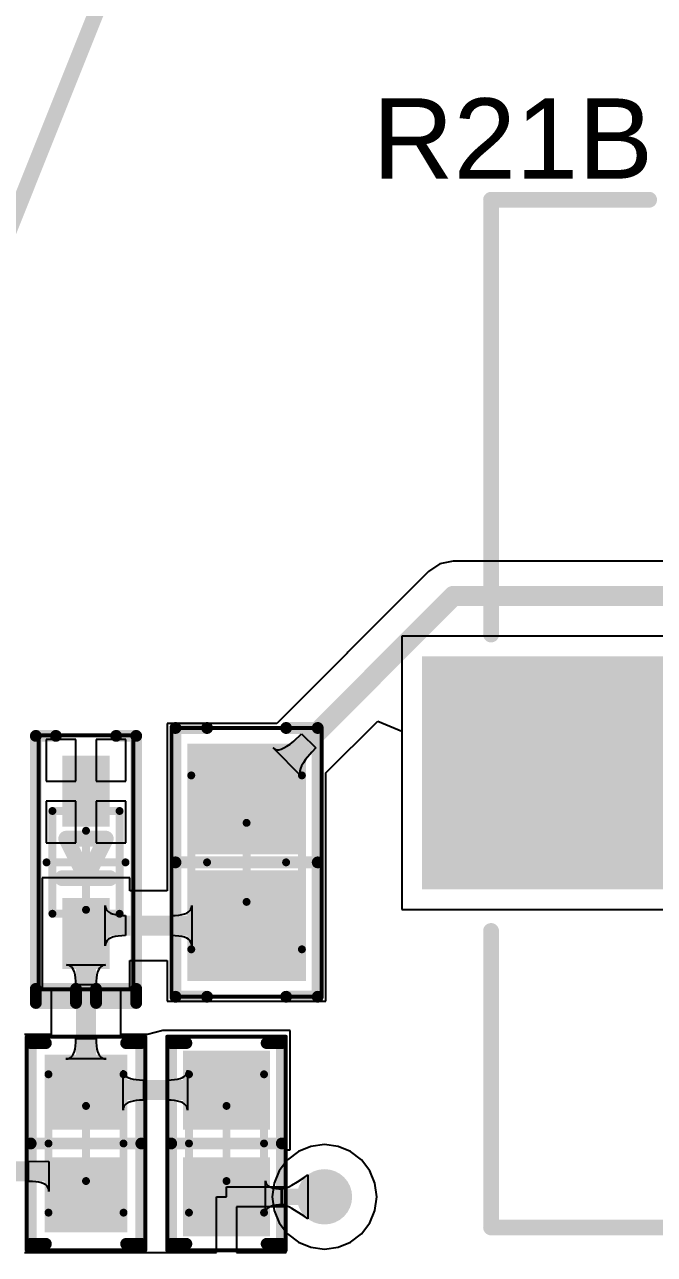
# Model space of a CAD drawing. Header units: inches. Extents: x -0.14 to 3.29, y -0.08 to 7.88.
# Drawn here: x 0.486 to 0.8, y 0.686 to 1.298 of the extents above; entities that cross this region are included whole.
import ezdxf

# ---------------------------------------------------------------- set-up
doc = ezdxf.new("R2010")
doc.units = ezdxf.units.IN
doc.header["$MEASUREMENT"] = 0
for name, color, linetype in [('Bottom Layer', 5, 'Continuous'), ('Bottom Solder', 6, 'Continuous'), ('Multi-Layer', 9, 'Continuous'), ('Pad Holes', 156, 'Continuous'), ('PCBD Notes', 76, 'Continuous'), ('Top 3D Body', 56, 'Continuous'), ('Top Courtyard', 56, 'Continuous'), ('Top Layer', 1, 'Continuous'), ('Top Overlay', 2, 'Continuous'), ('Top Paste', 8, 'Continuous'), ('Top Solder', 216, 'Continuous'), ('Via Holes', 16, 'Continuous')]:
    doc.layers.add(name, color=color, linetype=linetype)
doc.styles.add('Arial', font='', dxfattribs={"height": 0.2})
doc.styles.get('Arial').set_extended_font_data('Arial')

# ---------------------------------------------------------------- blocks, each defined once
blk = doc.blocks.new('2EF88547_EDEF_4A49_A522_C215618D4BC7_281')
at = {"layer": 'Bottom Layer'}
blk.add_hatch(color=5, dxfattribs=at).paths.add_polyline_path([(0.14862, 0.33169), (0.2687, 0.33169), (0.2687, 0.21949), (0.14862, 0.21949)])
at = {"layer": 'Bottom Solder'}
blk.add_hatch(color=6, dxfattribs=at).paths.add_polyline_path([(0.14665, 0.33366), (0.27067, 0.33366), (0.27067, 0.21752), (0.14665, 0.21752)])
at = {"layer": 'Multi-Layer'}
blk.add_hatch(color=9, dxfattribs=at).paths.add_polyline_path([(0.14862, 0.33169), (0.2687, 0.33169), (0.2687, 0.21949), (0.14862, 0.21949)])
at = {"layer": 'Pad Holes'}
blk.add_hatch(color=7, dxfattribs=at).paths.add_polyline_path([(0.16929, 0.3189), (0.24803, 0.3189), (0.24803, 0.23228), (0.16929, 0.23228)])
at = {"layer": 'Top Layer'}
blk.add_hatch(color=1, dxfattribs=at).paths.add_polyline_path([(0.14862, 0.33169), (0.2687, 0.33169), (0.2687, 0.21949), (0.14862, 0.21949)])
at = {"layer": 'Top Solder'}
blk.add_hatch(color=216, dxfattribs=at).paths.add_polyline_path([(0.14665, 0.33366), (0.27067, 0.33366), (0.27067, 0.21752), (0.14665, 0.21752)])
at = {"layer": 'Top Overlay'}
for points in [[(0.23622, 0.50197, 0.00787, 0.00787, 0), (-0.23622, 0.50197, 0.00787, 0.00787, 0)], [(0.23622, 0.50197, 0.00787, 0.00787, 0), (0.23622, 0.35433, 0.00787, 0.00787, 0)], [(0.23622, 0.20669, 0.00787, 0.00787, 0), (0.23622, -0.00984, 0.00787, 0.00787, 0)], [(0.23622, -0.00984, 0.00787, 0.00787, 0), (0.15748, -0.00984, 0.00787, 0.00787, 0)]]:
    blk.add_lwpolyline(points, format="xyseb", dxfattribs=at)
for points in [[(0.23425, 0.50197, 0.00394, 0.00394, 1), (0.23819, 0.50197, 0.00394, 0.00394, 1)], [(0.23425, 0.50197, 0.00394, 0.00394, 1), (0.23819, 0.50197, 0.00394, 0.00394, 1)], [(0.23425, 0.35433, 0.00394, 0.00394, 1), (0.23819, 0.35433, 0.00394, 0.00394, 1)], [(0.23425, 0.20669, 0.00394, 0.00394, 1), (0.23819, 0.20669, 0.00394, 0.00394, 1)], [(0.15551, -0.00984, 0.00394, 0.00394, 1), (0.15945, -0.00984, 0.00394, 0.00394, 1)], [(0.23425, -0.00984, 0.00394, 0.00394, 1), (0.23819, -0.00984, 0.00394, 0.00394, 1)], [(0.23425, -0.00984, 0.00394, 0.00394, 1), (0.23819, -0.00984, 0.00394, 0.00394, 1)]]:
    blk.add_lwpolyline(points, format="xyseb", close=True, dxfattribs=at)
blk = doc.blocks.new('RES_0603_1608_291')
at = {"layer": 'Top Layer'}
for points in [[(-0.04232, -0.0187), (-0.04232, 0.0187), (-0.00886, 0.0187), (-0.00886, -0.0187)], [(0.00886, -0.0187), (0.00886, 0.0187), (0.04232, 0.0187), (0.04232, -0.0187)]]:
    blk.add_hatch(color=1, dxfattribs=at).paths.add_polyline_path(points)
at = {"layer": 'Top Paste'}
for points in [[(-0.04232, -0.0187), (-0.04232, 0.0187), (-0.00886, 0.0187), (-0.00886, -0.0187)], [(0.00886, -0.0187), (0.00886, 0.0187), (0.04232, 0.0187), (0.04232, -0.0187)]]:
    blk.add_hatch(color=8, dxfattribs=at).paths.add_polyline_path(points)
at = {"layer": 'Top Solder'}
for points in [[(-0.04429, -0.02067), (-0.04429, 0.02067), (-0.00689, 0.02067), (-0.00689, -0.02067)], [(0.00689, -0.02067), (0.00689, 0.02067), (0.04429, 0.02067), (0.04429, -0.02067)]]:
    blk.add_hatch(color=216, dxfattribs=at).paths.add_polyline_path(points)
at = {"layer": 'Top 3D Body'}
for points in [[(-0.03445, -0.0187, 0.00394, 0.00394, 0), (-0.03445, 0.0187, 0.00394, 0.00394, 0)], [(0.03445, 0.0187, 0.00394, 0.00394, 0), (-0.03445, 0.0187, 0.00394, 0.00394, 0)], [(0.03445, -0.0187, 0.00394, 0.00394, 0), (0.03445, 0.0187, 0.00394, 0.00394, 0)], [(0.03445, -0.0187, 0.00394, 0.00394, 0), (-0.03445, -0.0187, 0.00394, 0.00394, 0)]]:
    blk.add_lwpolyline(points, format="xyseb", dxfattribs=at)
for points in [[(-0.03543, 0.0187, 0.00197, 0.00197, 1), (-0.03346, 0.0187, 0.00197, 0.00197, 1)], [(-0.03543, 0.0187, 0.00197, 0.00197, 1), (-0.03346, 0.0187, 0.00197, 0.00197, 1)], [(0.03347, 0.0187, 0.00197, 0.00197, 1), (0.03543, 0.0187, 0.00197, 0.00197, 1)], [(0.03347, 0.0187, 0.00197, 0.00197, 1), (0.03543, 0.0187, 0.00197, 0.00197, 1)], [(-0.03543, -0.0187, 0.00197, 0.00197, 1), (-0.03346, -0.0187, 0.00197, 0.00197, 1)], [(-0.03543, -0.0187, 0.00197, 0.00197, 1), (-0.03346, -0.0187, 0.00197, 0.00197, 1)], [(0.03347, -0.0187, 0.00197, 0.00197, 1), (0.03543, -0.0187, 0.00197, 0.00197, 1)], [(0.03347, -0.0187, 0.00197, 0.00197, 1), (0.03543, -0.0187, 0.00197, 0.00197, 1)]]:
    blk.add_lwpolyline(points, format="xyseb", close=True, dxfattribs=at)
at = {"layer": 'Top Courtyard'}
for points in [[(-0.05315, -0.02953, 0.00197, 0.00197, 0), (-0.05315, 0.02953, 0.00197, 0.00197, 0)], [(0.05315, 0.02953, 0.00197, 0.00197, 0), (-0.05315, 0.02953, 0.00197, 0.00197, 0)], [(0.05315, -0.02953, 0.00197, 0.00197, 0), (0.05315, 0.02953, 0.00197, 0.00197, 0)], [(0, -0.0187, 0.00394, 0.00394, 0), (0, 0.0187, 0.00394, 0.00394, 0)], [(0.0187, 0, 0.00394, 0.00394, 0), (-0.0187, 0, 0.00394, 0.00394, 0)], [(0.05315, -0.02953, 0.00197, 0.00197, 0), (-0.05315, -0.02953, 0.00197, 0.00197, 0)]]:
    blk.add_lwpolyline(points, format="xyseb", dxfattribs=at)
for points in [[(-0.05364, 0.02953, 0.000984, 0.000984, 1), (-0.05266, 0.02953, 0.000984, 0.000984, 1)], [(-0.05364, 0.02953, 0.000984, 0.000984, 1), (-0.05266, 0.02953, 0.000984, 0.000984, 1)], [(0.05266, 0.02953, 0.000984, 0.000984, 1), (0.05364, 0.02953, 0.000984, 0.000984, 1)], [(0.05266, 0.02953, 0.000984, 0.000984, 1), (0.05364, 0.02953, 0.000984, 0.000984, 1)], [(-0.00098, 0.0187, 0.00197, 0.00197, 1), (0.00098, 0.0187, 0.00197, 0.00197, 1)], [(-0.01968, 0, 0.00197, 0.00197, 1), (-0.01772, 0, 0.00197, 0.00197, 1)], [(0.01772, 0, 0.00197, 0.00197, 1), (0.01969, 0, 0.00197, 0.00197, 1)], [(-0.00098, -0.0187, 0.00197, 0.00197, 1), (0.00098, -0.0187, 0.00197, 0.00197, 1)], [(-0.05364, -0.02953, 0.000984, 0.000984, 1), (-0.05266, -0.02953, 0.000984, 0.000984, 1)], [(-0.05364, -0.02953, 0.000984, 0.000984, 1), (-0.05266, -0.02953, 0.000984, 0.000984, 1)], [(0.05266, -0.02953, 0.000984, 0.000984, 1), (0.05364, -0.02953, 0.000984, 0.000984, 1)], [(0.05266, -0.02953, 0.000984, 0.000984, 1), (0.05364, -0.02953, 0.000984, 0.000984, 1)]]:
    blk.add_lwpolyline(points, format="xyseb", close=True, dxfattribs=at)
at = {"layer": 'Top Overlay'}
for points in [[(-0.05, 0.02, 0.00591, 0.00591, 0), (-0.05, 0.02756, 0.00591, 0.00591, 0)], [(0.05, 0.02756, 0.00591, 0.00591, 0), (-0.05, 0.02756, 0.00591, 0.00591, 0)], [(0, -0.02756, 0.00591, 0.00591, 0), (0, 0.02756, 0.00591, 0.00591, 0)], [(0.05, 0.02, 0.00591, 0.00591, 0), (0.05, 0.02756, 0.00591, 0.00591, 0)], [(-0.05, -0.02756, 0.00591, 0.00591, 0), (-0.05, -0.02, 0.00591, 0.00591, 0)], [(0.05, -0.02756, 0.00591, 0.00591, 0), (0.05, -0.02, 0.00591, 0.00591, 0)], [(0.05, -0.02756, 0.00591, 0.00591, 0), (-0.05, -0.02756, 0.00591, 0.00591, 0)]]:
    blk.add_lwpolyline(points, format="xyseb", dxfattribs=at)
for points in [[(-0.05148, 0.02756, 0.00295, 0.00295, 1), (-0.04852, 0.02756, 0.00295, 0.00295, 1)], [(-0.05148, 0.02756, 0.00295, 0.00295, 1), (-0.04852, 0.02756, 0.00295, 0.00295, 1)], [(-0.00148, 0.02756, 0.00295, 0.00295, 1), (0.00148, 0.02756, 0.00295, 0.00295, 1)], [(0.04852, 0.02756, 0.00295, 0.00295, 1), (0.05148, 0.02756, 0.00295, 0.00295, 1)], [(0.04852, 0.02756, 0.00295, 0.00295, 1), (0.05148, 0.02756, 0.00295, 0.00295, 1)], [(-0.05148, 0.02, 0.00295, 0.00295, 1), (-0.04852, 0.02, 0.00295, 0.00295, 1)], [(0.04852, 0.02, 0.00295, 0.00295, 1), (0.05148, 0.02, 0.00295, 0.00295, 1)], [(-0.05148, -0.02, 0.00295, 0.00295, 1), (-0.04852, -0.02, 0.00295, 0.00295, 1)], [(0.04852, -0.02, 0.00295, 0.00295, 1), (0.05148, -0.02, 0.00295, 0.00295, 1)], [(-0.05148, -0.02756, 0.00295, 0.00295, 1), (-0.04852, -0.02756, 0.00295, 0.00295, 1)], [(-0.05148, -0.02756, 0.00295, 0.00295, 1), (-0.04852, -0.02756, 0.00295, 0.00295, 1)], [(-0.00148, -0.02756, 0.00295, 0.00295, 1), (0.00148, -0.02756, 0.00295, 0.00295, 1)], [(0.04852, -0.02756, 0.00295, 0.00295, 1), (0.05148, -0.02756, 0.00295, 0.00295, 1)], [(0.04852, -0.02756, 0.00295, 0.00295, 1), (0.05148, -0.02756, 0.00295, 0.00295, 1)]]:
    blk.add_lwpolyline(points, format="xyseb", close=True, dxfattribs=at)
blk = doc.blocks.new('SOD523F_404')
at = {"layer": 'Top Layer'}
for points in [[(-0.05118, -0.00984), (-0.05118, 0.00984), (-0.01968, 0.00984), (-0.01968, -0.00984)], [(0.01969, -0.00984), (0.01969, 0.00984), (0.05118, 0.00984), (0.05118, -0.00984)]]:
    blk.add_hatch(color=1, dxfattribs=at).paths.add_polyline_path(points)
at = {"layer": 'Top Overlay'}
for points in [[(0.06299, 0.005), (0.07, 0.005), (0.07, 0.025), (0.06299, 0.025)], [(0.06299, -0.02363), (0.07087, -0.02363), (0.07087, -0.00501), (0.06299, -0.00501)]]:
    blk.add_hatch(color=2, dxfattribs=at).paths.add_polyline_path(points)
at = {"layer": 'Top Paste'}
for points in [[(-0.05118, -0.00984), (-0.05118, 0.00984), (-0.01968, 0.00984), (-0.01968, -0.00984)], [(0.01969, -0.00984), (0.01969, 0.00984), (0.05118, 0.00984), (0.05118, -0.00984)]]:
    blk.add_hatch(color=8, dxfattribs=at).paths.add_polyline_path(points)
at = {"layer": 'Top Solder'}
for points in [[(-0.05315, -0.01181), (-0.05315, 0.01181), (-0.01772, 0.01181), (-0.01772, -0.01181)], [(0.01772, -0.01181), (0.01772, 0.01181), (0.05315, 0.01181), (0.05315, -0.01181)]]:
    blk.add_hatch(color=216, dxfattribs=at).paths.add_polyline_path(points)
at = {"layer": 'Top 3D Body'}
for points in [[(-0.02559, -0.01673, 0.00394, 0.00394, 0), (-0.02559, 0.01673, 0.00394, 0.00394, 0)], [(0.02559, 0.01673, 0.00394, 0.00394, 0), (-0.02559, 0.01673, 0.00394, 0.00394, 0)], [(0.02559, -0.01673, 0.00394, 0.00394, 0), (0.02559, 0.01673, 0.00394, 0.00394, 0)], [(0.02559, -0.01673, 0.00394, 0.00394, 0), (-0.02559, -0.01673, 0.00394, 0.00394, 0)]]:
    blk.add_lwpolyline(points, format="xyseb", dxfattribs=at)
for points in [[(-0.02657, 0.01673, 0.00197, 0.00197, 1), (-0.02461, 0.01673, 0.00197, 0.00197, 1)], [(-0.02657, 0.01673, 0.00197, 0.00197, 1), (-0.02461, 0.01673, 0.00197, 0.00197, 1)], [(0.02461, 0.01673, 0.00197, 0.00197, 1), (0.02658, 0.01673, 0.00197, 0.00197, 1)], [(0.02461, 0.01673, 0.00197, 0.00197, 1), (0.02658, 0.01673, 0.00197, 0.00197, 1)], [(-0.02657, -0.01673, 0.00197, 0.00197, 1), (-0.02461, -0.01673, 0.00197, 0.00197, 1)], [(-0.02657, -0.01673, 0.00197, 0.00197, 1), (-0.02461, -0.01673, 0.00197, 0.00197, 1)], [(0.02461, -0.01673, 0.00197, 0.00197, 1), (0.02658, -0.01673, 0.00197, 0.00197, 1)], [(0.02461, -0.01673, 0.00197, 0.00197, 1), (0.02658, -0.01673, 0.00197, 0.00197, 1)]]:
    blk.add_lwpolyline(points, format="xyseb", close=True, dxfattribs=at)
at = {"layer": 'Top Courtyard'}
for points in [[(-0.06323, -0.02362, 0.00197, 0.00197, 0), (-0.06323, 0.02362, 0.00197, 0.00197, 0)], [(0.06323, 0.02362, 0.00197, 0.00197, 0), (-0.06323, 0.02362, 0.00197, 0.00197, 0)], [(0.06323, -0.02362, 0.00197, 0.00197, 0), (0.06323, 0.02362, 0.00197, 0.00197, 0)], [(0, -0.01968, 0.00394, 0.00394, 0), (0, 0.01969, 0.00394, 0.00394, 0)], [(0.02362, 0, 0.00394, 0.00394, 0), (-0.01575, 0, 0.00394, 0.00394, 0)], [(0.06323, -0.02362, 0.00197, 0.00197, 0), (-0.06323, -0.02362, 0.00197, 0.00197, 0)]]:
    blk.add_lwpolyline(points, format="xyseb", dxfattribs=at)
for points in [[(-0.06372, 0.02362, 0.000984, 0.000984, 1), (-0.06274, 0.02362, 0.000984, 0.000984, 1)], [(-0.06372, 0.02362, 0.000984, 0.000984, 1), (-0.06274, 0.02362, 0.000984, 0.000984, 1)], [(0.06274, 0.02362, 0.000984, 0.000984, 1), (0.06372, 0.02362, 0.000984, 0.000984, 1)], [(0.06274, 0.02362, 0.000984, 0.000984, 1), (0.06372, 0.02362, 0.000984, 0.000984, 1)], [(-0.00098, 0.01969, 0.00197, 0.00197, 1), (0.00099, 0.01969, 0.00197, 0.00197, 1)], [(-0.01673, 0, 0.00197, 0.00197, 1), (-0.01476, 0, 0.00197, 0.00197, 1)], [(0.02264, 0, 0.00197, 0.00197, 1), (0.02461, 0, 0.00197, 0.00197, 1)], [(-0.00098, -0.01968, 0.00197, 0.00197, 1), (0.00099, -0.01968, 0.00197, 0.00197, 1)], [(-0.06372, -0.02362, 0.000984, 0.000984, 1), (-0.06274, -0.02362, 0.000984, 0.000984, 1)], [(-0.06372, -0.02362, 0.000984, 0.000984, 1), (-0.06274, -0.02362, 0.000984, 0.000984, 1)], [(0.06274, -0.02362, 0.000984, 0.000984, 1), (0.06372, -0.02362, 0.000984, 0.000984, 1)], [(0.06274, -0.02362, 0.000984, 0.000984, 1), (0.06372, -0.02362, 0.000984, 0.000984, 1)]]:
    blk.add_lwpolyline(points, format="xyseb", close=True, dxfattribs=at)
at = {"layer": 'Top Overlay'}
for points in [[(0.065, 0.025, 0.00591, 0.00591, 0), (-0.06299, 0.025, 0.00591, 0.00591, 0)], [(-0.06299, 0.015, 0.00591, 0.00591, 0), (-0.06299, 0.025, 0.00591, 0.00591, 0)], [(0.07, 0.025, 0.00591, 0.00591, 0), (0.06299, 0.025, 0.00591, 0.00591, 0)], [(0.06299, 0.005, 0.00591, 0.00591, 0), (0.06299, 0.025, 0.00591, 0.00591, 0)], [(0.07, 0.005, 0.00591, 0.00591, 0), (0.07, 0.025, 0.00591, 0.00591, 0)], [(-0.01181, -0.00394, 0.00787, 0.00787, 0), (-0.01181, 0.00984, 0.00787, 0.00787, 0)], [(0.00788, 0, 0.00787, 0.00787, 0), (-0.01181, 0.00984, 0.00787, 0.00787, 0)], [(0.00788, -0.01181, 0.00787, 0.00787, 0), (0.00788, 0.01181, 0.00787, 0.00787, 0)], [(0.07, 0.005, 0.00591, 0.00591, 0), (0.06299, 0.005, 0.00591, 0.00591, 0)], [(-0.01181, -0.00984, 0.00787, 0.00787, 0), (0.00788, 0, 0.00787, 0.00787, 0)], [(-0.01181, -0.00984, 0.00787, 0.00787, 0), (-0.01181, -0.00394, 0.00787, 0.00787, 0)], [(0.06299, -0.025, 0.00591, 0.00591, 0), (0.06299, -0.005, 0.00591, 0.00591, 0)], [(0.07, -0.005, 0.00591, 0.00591, 0), (0.06299, -0.005, 0.00591, 0.00591, 0)], [(0.07, -0.025, 0.00591, 0.00591, 0), (0.07, -0.005, 0.00591, 0.00591, 0)], [(-0.06299, -0.025, 0.00591, 0.00591, 0), (-0.06299, -0.015, 0.00591, 0.00591, 0)], [(0.065, -0.025, 0.00591, 0.00591, 0), (-0.06299, -0.025, 0.00591, 0.00591, 0)], [(0.07, -0.025, 0.00591, 0.00591, 0), (0.06299, -0.025, 0.00591, 0.00591, 0)]]:
    blk.add_lwpolyline(points, format="xyseb", dxfattribs=at)
for points in [[(-0.06447, 0.025, 0.00295, 0.00295, 1), (-0.06152, 0.025, 0.00295, 0.00295, 1)], [(-0.06447, 0.025, 0.00295, 0.00295, 1), (-0.06152, 0.025, 0.00295, 0.00295, 1)], [(0.06152, 0.025, 0.00295, 0.00295, 1), (0.06447, 0.025, 0.00295, 0.00295, 1)], [(0.06152, 0.025, 0.00295, 0.00295, 1), (0.06447, 0.025, 0.00295, 0.00295, 1)], [(0.06352, 0.025, 0.00295, 0.00295, 1), (0.06648, 0.025, 0.00295, 0.00295, 1)], [(0.06852, 0.025, 0.00295, 0.00295, 1), (0.07148, 0.025, 0.00295, 0.00295, 1)], [(0.06852, 0.025, 0.00295, 0.00295, 1), (0.07148, 0.025, 0.00295, 0.00295, 1)], [(-0.06447, 0.015, 0.00295, 0.00295, 1), (-0.06152, 0.015, 0.00295, 0.00295, 1)], [(-0.01378, 0.00984, 0.00394, 0.00394, 1), (-0.00984, 0.00984, 0.00394, 0.00394, 1)], [(-0.01378, 0.00984, 0.00394, 0.00394, 1), (-0.00984, 0.00984, 0.00394, 0.00394, 1)], [(0.00591, 0.01181, 0.00394, 0.00394, 1), (0.00984, 0.01181, 0.00394, 0.00394, 1)], [(0.06152, 0.005, 0.00295, 0.00295, 1), (0.06447, 0.005, 0.00295, 0.00295, 1)], [(0.06152, 0.005, 0.00295, 0.00295, 1), (0.06447, 0.005, 0.00295, 0.00295, 1)], [(0.06852, 0.005, 0.00295, 0.00295, 1), (0.07148, 0.005, 0.00295, 0.00295, 1)], [(0.06852, 0.005, 0.00295, 0.00295, 1), (0.07148, 0.005, 0.00295, 0.00295, 1)], [(-0.01378, -0.00394, 0.00394, 0.00394, 1), (-0.00984, -0.00394, 0.00394, 0.00394, 1)], [(-0.01378, -0.00394, 0.00394, 0.00394, 1), (-0.00984, -0.00394, 0.00394, 0.00394, 1)], [(0.00591, 0, 0.00394, 0.00394, 1), (0.00984, 0, 0.00394, 0.00394, 1)], [(0.00591, 0, 0.00394, 0.00394, 1), (0.00984, 0, 0.00394, 0.00394, 1)], [(-0.01378, -0.00984, 0.00394, 0.00394, 1), (-0.00984, -0.00984, 0.00394, 0.00394, 1)], [(-0.01378, -0.00984, 0.00394, 0.00394, 1), (-0.00984, -0.00984, 0.00394, 0.00394, 1)], [(0.06152, -0.005, 0.00295, 0.00295, 1), (0.06447, -0.005, 0.00295, 0.00295, 1)], [(0.06152, -0.005, 0.00295, 0.00295, 1), (0.06447, -0.005, 0.00295, 0.00295, 1)], [(0.06852, -0.005, 0.00295, 0.00295, 1), (0.07148, -0.005, 0.00295, 0.00295, 1)], [(0.06852, -0.005, 0.00295, 0.00295, 1), (0.07148, -0.005, 0.00295, 0.00295, 1)], [(-0.06447, -0.015, 0.00295, 0.00295, 1), (-0.06152, -0.015, 0.00295, 0.00295, 1)], [(0.00591, -0.01181, 0.00394, 0.00394, 1), (0.00984, -0.01181, 0.00394, 0.00394, 1)], [(-0.06447, -0.025, 0.00295, 0.00295, 1), (-0.06152, -0.025, 0.00295, 0.00295, 1)], [(-0.06447, -0.025, 0.00295, 0.00295, 1), (-0.06152, -0.025, 0.00295, 0.00295, 1)], [(0.06152, -0.025, 0.00295, 0.00295, 1), (0.06447, -0.025, 0.00295, 0.00295, 1)], [(0.06152, -0.025, 0.00295, 0.00295, 1), (0.06447, -0.025, 0.00295, 0.00295, 1)], [(0.06352, -0.025, 0.00295, 0.00295, 1), (0.06648, -0.025, 0.00295, 0.00295, 1)], [(0.06852, -0.025, 0.00295, 0.00295, 1), (0.07148, -0.025, 0.00295, 0.00295, 1)], [(0.06852, -0.025, 0.00295, 0.00295, 1), (0.07148, -0.025, 0.00295, 0.00295, 1)]]:
    blk.add_lwpolyline(points, format="xyseb", close=True, dxfattribs=at)
blk = doc.blocks.new('CAP_0603_1608_455')
at = {"layer": 'Top Layer'}
for points in [[(-0.04429, -0.01968), (-0.04429, 0.01969), (-0.00886, 0.01969), (-0.00886, -0.01968)], [(0.00886, -0.01968), (0.00886, 0.01969), (0.04429, 0.01969), (0.04429, -0.01968)]]:
    blk.add_hatch(color=1, dxfattribs=at).paths.add_polyline_path(points)
at = {"layer": 'Top Paste'}
for points in [[(-0.04429, -0.01968), (-0.04429, 0.01969), (-0.00886, 0.01969), (-0.00886, -0.01968)], [(0.00886, -0.01968), (0.00886, 0.01969), (0.04429, 0.01969), (0.04429, -0.01968)]]:
    blk.add_hatch(color=8, dxfattribs=at).paths.add_polyline_path(points)
at = {"layer": 'Top Solder'}
for points in [[(-0.04626, -0.02165), (-0.04626, 0.02165), (-0.00689, 0.02165), (-0.00689, -0.02165)], [(0.00689, -0.02165), (0.00689, 0.02165), (0.04626, 0.02165), (0.04626, -0.02165)]]:
    blk.add_hatch(color=216, dxfattribs=at).paths.add_polyline_path(points)
at = {"layer": 'Top 3D Body'}
for points in [[(0.03445, 0.0187, 0.00394, 0.00394, 0), (-0.03445, 0.0187, 0.00394, 0.00394, 0)], [(-0.03445, -0.0187, 0.00394, 0.00394, 0), (-0.03445, 0.0187, 0.00394, 0.00394, 0)], [(0.03445, -0.0187, 0.00394, 0.00394, 0), (0.03445, 0.0187, 0.00394, 0.00394, 0)], [(0.03445, -0.0187, 0.00394, 0.00394, 0), (-0.03445, -0.0187, 0.00394, 0.00394, 0)]]:
    blk.add_lwpolyline(points, format="xyseb", dxfattribs=at)
for points in [[(-0.03543, 0.0187, 0.00197, 0.00197, 1), (-0.03346, 0.0187, 0.00197, 0.00197, 1)], [(-0.03543, 0.0187, 0.00197, 0.00197, 1), (-0.03346, 0.0187, 0.00197, 0.00197, 1)], [(0.03347, 0.0187, 0.00197, 0.00197, 1), (0.03543, 0.0187, 0.00197, 0.00197, 1)], [(0.03347, 0.0187, 0.00197, 0.00197, 1), (0.03543, 0.0187, 0.00197, 0.00197, 1)], [(-0.03543, -0.0187, 0.00197, 0.00197, 1), (-0.03346, -0.0187, 0.00197, 0.00197, 1)], [(-0.03543, -0.0187, 0.00197, 0.00197, 1), (-0.03346, -0.0187, 0.00197, 0.00197, 1)], [(0.03347, -0.0187, 0.00197, 0.00197, 1), (0.03543, -0.0187, 0.00197, 0.00197, 1)], [(0.03347, -0.0187, 0.00197, 0.00197, 1), (0.03543, -0.0187, 0.00197, 0.00197, 1)]]:
    blk.add_lwpolyline(points, format="xyseb", close=True, dxfattribs=at)
at = {"layer": 'Top Courtyard'}
for points in [[(0.05315, 0.02953, 0.00197, 0.00197, 0), (-0.05315, 0.02953, 0.00197, 0.00197, 0)], [(-0.05315, -0.02953, 0.00197, 0.00197, 0), (-0.05315, 0.02953, 0.00197, 0.00197, 0)], [(0.05315, -0.02953, 0.00197, 0.00197, 0), (0.05315, 0.02953, 0.00197, 0.00197, 0)], [(0, -0.0187, 0.00394, 0.00394, 0), (0, 0.0187, 0.00394, 0.00394, 0)], [(0.0187, 0, 0.00394, 0.00394, 0), (-0.0187, 0, 0.00394, 0.00394, 0)], [(0.05315, -0.02953, 0.00197, 0.00197, 0), (-0.05315, -0.02953, 0.00197, 0.00197, 0)]]:
    blk.add_lwpolyline(points, format="xyseb", dxfattribs=at)
for points in [[(-0.05364, 0.02953, 0.000984, 0.000984, 1), (-0.05266, 0.02953, 0.000984, 0.000984, 1)], [(-0.05364, 0.02953, 0.000984, 0.000984, 1), (-0.05266, 0.02953, 0.000984, 0.000984, 1)], [(0.05266, 0.02953, 0.000984, 0.000984, 1), (0.05364, 0.02953, 0.000984, 0.000984, 1)], [(0.05266, 0.02953, 0.000984, 0.000984, 1), (0.05364, 0.02953, 0.000984, 0.000984, 1)], [(-0.00098, 0.0187, 0.00197, 0.00197, 1), (0.00098, 0.0187, 0.00197, 0.00197, 1)], [(-0.01968, 0, 0.00197, 0.00197, 1), (-0.01772, 0, 0.00197, 0.00197, 1)], [(0.01772, 0, 0.00197, 0.00197, 1), (0.01969, 0, 0.00197, 0.00197, 1)], [(-0.00098, -0.0187, 0.00197, 0.00197, 1), (0.00098, -0.0187, 0.00197, 0.00197, 1)], [(-0.05364, -0.02953, 0.000984, 0.000984, 1), (-0.05266, -0.02953, 0.000984, 0.000984, 1)], [(-0.05364, -0.02953, 0.000984, 0.000984, 1), (-0.05266, -0.02953, 0.000984, 0.000984, 1)], [(0.05266, -0.02953, 0.000984, 0.000984, 1), (0.05364, -0.02953, 0.000984, 0.000984, 1)], [(0.05266, -0.02953, 0.000984, 0.000984, 1), (0.05364, -0.02953, 0.000984, 0.000984, 1)]]:
    blk.add_lwpolyline(points, format="xyseb", close=True, dxfattribs=at)
at = {"layer": 'Top Overlay'}
for points in [[(-0.05, 0.02, 0.00591, 0.00591, 0), (-0.05, 0.02756, 0.00591, 0.00591, 0)], [(0.05, 0.02756, 0.00591, 0.00591, 0), (-0.05, 0.02756, 0.00591, 0.00591, 0)], [(0, -0.02756, 0.00591, 0.00591, 0), (0, 0.02756, 0.00591, 0.00591, 0)], [(0.05, 0.02, 0.00591, 0.00591, 0), (0.05, 0.02756, 0.00591, 0.00591, 0)], [(-0.05, -0.02756, 0.00591, 0.00591, 0), (-0.05, -0.02, 0.00591, 0.00591, 0)], [(0.05, -0.02756, 0.00591, 0.00591, 0), (0.05, -0.02, 0.00591, 0.00591, 0)], [(0.05, -0.02756, 0.00591, 0.00591, 0), (-0.05, -0.02756, 0.00591, 0.00591, 0)]]:
    blk.add_lwpolyline(points, format="xyseb", dxfattribs=at)
for points in [[(-0.05148, 0.02756, 0.00295, 0.00295, 1), (-0.04852, 0.02756, 0.00295, 0.00295, 1)], [(-0.05148, 0.02756, 0.00295, 0.00295, 1), (-0.04852, 0.02756, 0.00295, 0.00295, 1)], [(-0.00148, 0.02756, 0.00295, 0.00295, 1), (0.00148, 0.02756, 0.00295, 0.00295, 1)], [(0.04852, 0.02756, 0.00295, 0.00295, 1), (0.05148, 0.02756, 0.00295, 0.00295, 1)], [(0.04852, 0.02756, 0.00295, 0.00295, 1), (0.05148, 0.02756, 0.00295, 0.00295, 1)], [(-0.05148, 0.02, 0.00295, 0.00295, 1), (-0.04852, 0.02, 0.00295, 0.00295, 1)], [(0.04852, 0.02, 0.00295, 0.00295, 1), (0.05148, 0.02, 0.00295, 0.00295, 1)], [(-0.05148, -0.02, 0.00295, 0.00295, 1), (-0.04852, -0.02, 0.00295, 0.00295, 1)], [(0.04852, -0.02, 0.00295, 0.00295, 1), (0.05148, -0.02, 0.00295, 0.00295, 1)], [(-0.05148, -0.02756, 0.00295, 0.00295, 1), (-0.04852, -0.02756, 0.00295, 0.00295, 1)], [(-0.05148, -0.02756, 0.00295, 0.00295, 1), (-0.04852, -0.02756, 0.00295, 0.00295, 1)], [(-0.00148, -0.02756, 0.00295, 0.00295, 1), (0.00148, -0.02756, 0.00295, 0.00295, 1)], [(0.04852, -0.02756, 0.00295, 0.00295, 1), (0.05148, -0.02756, 0.00295, 0.00295, 1)], [(0.04852, -0.02756, 0.00295, 0.00295, 1), (0.05148, -0.02756, 0.00295, 0.00295, 1)]]:
    blk.add_lwpolyline(points, format="xyseb", close=True, dxfattribs=at)
blk = doc.blocks.new('CAP_0805_2012_459')
at = {"layer": 'Top Layer'}
for points in [[(-0.05708, -0.02756), (-0.05708, 0.02756), (-0.0059, 0.02756), (-0.0059, -0.02756)], [(0.00591, -0.02756), (0.00591, 0.02756), (0.05709, 0.02756), (0.05709, -0.02756)]]:
    blk.add_hatch(color=1, dxfattribs=at).paths.add_polyline_path(points)
at = {"layer": 'Top Paste'}
for points in [[(-0.05708, -0.02756), (-0.05708, 0.02756), (-0.0059, 0.02756), (-0.0059, -0.02756)], [(0.00591, -0.02756), (0.00591, 0.02756), (0.05709, 0.02756), (0.05709, -0.02756)]]:
    blk.add_hatch(color=8, dxfattribs=at).paths.add_polyline_path(points)
at = {"layer": 'Top Solder'}
for points in [[(-0.05905, -0.02953), (-0.05905, 0.02953), (-0.00394, 0.02953), (-0.00394, -0.02953)], [(0.00394, -0.02953), (0.00394, 0.02953), (0.05906, 0.02953), (0.05906, -0.02953)]]:
    blk.add_hatch(color=216, dxfattribs=at).paths.add_polyline_path(points)
at = {"layer": 'Top 3D Body'}
for points in [[(-0.04331, 0.02756, 0.00394, 0.00394, 0), (0.04331, 0.02756, 0.00394, 0.00394, 0)], [(-0.04331, 0.02756, 0.00394, 0.00394, 0), (-0.04331, -0.02756, 0.00394, 0.00394, 0)], [(0.04331, 0.02756, 0.00394, 0.00394, 0), (0.04331, -0.02756, 0.00394, 0.00394, 0)], [(-0.04331, -0.02756, 0.00394, 0.00394, 0), (0.04331, -0.02756, 0.00394, 0.00394, 0)]]:
    blk.add_lwpolyline(points, format="xyseb", dxfattribs=at)
for points in [[(-0.04429, 0.02756, 0.00197, 0.00197, 1), (-0.04232, 0.02756, 0.00197, 0.00197, 1)], [(-0.04429, 0.02756, 0.00197, 0.00197, 1), (-0.04232, 0.02756, 0.00197, 0.00197, 1)], [(0.04232, 0.02756, 0.00197, 0.00197, 1), (0.04429, 0.02756, 0.00197, 0.00197, 1)], [(0.04232, 0.02756, 0.00197, 0.00197, 1), (0.04429, 0.02756, 0.00197, 0.00197, 1)], [(-0.04429, -0.02756, 0.00197, 0.00197, 1), (-0.04232, -0.02756, 0.00197, 0.00197, 1)], [(-0.04429, -0.02756, 0.00197, 0.00197, 1), (-0.04232, -0.02756, 0.00197, 0.00197, 1)], [(0.04232, -0.02756, 0.00197, 0.00197, 1), (0.04429, -0.02756, 0.00197, 0.00197, 1)], [(0.04232, -0.02756, 0.00197, 0.00197, 1), (0.04429, -0.02756, 0.00197, 0.00197, 1)]]:
    blk.add_lwpolyline(points, format="xyseb", close=True, dxfattribs=at)
at = {"layer": 'Top Courtyard'}
for points in [[(-0.06693, 0.0374, 0.00197, 0.00197, 0), (0.06693, 0.0374, 0.00197, 0.00197, 0)], [(-0.06693, 0.0374, 0.00197, 0.00197, 0), (-0.06693, -0.0374, 0.00197, 0.00197, 0)], [(0.06693, 0.0374, 0.00197, 0.00197, 0), (0.06693, -0.0374, 0.00197, 0.00197, 0)], [(0, 0.01969, 0.00394, 0.00394, 0), (0, -0.01968, 0.00394, 0.00394, 0)], [(-0.01968, 0, 0.00394, 0.00394, 0), (0.01969, 0, 0.00394, 0.00394, 0)], [(-0.06693, -0.0374, 0.00197, 0.00197, 0), (0.06693, -0.0374, 0.00197, 0.00197, 0)]]:
    blk.add_lwpolyline(points, format="xyseb", dxfattribs=at)
for points in [[(-0.06742, 0.0374, 0.000984, 0.000984, 1), (-0.06644, 0.0374, 0.000984, 0.000984, 1)], [(-0.06742, 0.0374, 0.000984, 0.000984, 1), (-0.06644, 0.0374, 0.000984, 0.000984, 1)], [(0.06644, 0.0374, 0.000984, 0.000984, 1), (0.06742, 0.0374, 0.000984, 0.000984, 1)], [(0.06644, 0.0374, 0.000984, 0.000984, 1), (0.06742, 0.0374, 0.000984, 0.000984, 1)], [(-0.00098, 0.01969, 0.00197, 0.00197, 1), (0.00099, 0.01969, 0.00197, 0.00197, 1)], [(-0.02067, 0, 0.00197, 0.00197, 1), (-0.0187, 0, 0.00197, 0.00197, 1)], [(0.0187, 0, 0.00197, 0.00197, 1), (0.02067, 0, 0.00197, 0.00197, 1)], [(-0.00098, -0.01968, 0.00197, 0.00197, 1), (0.00099, -0.01968, 0.00197, 0.00197, 1)], [(-0.06742, -0.0374, 0.000984, 0.000984, 1), (-0.06644, -0.0374, 0.000984, 0.000984, 1)], [(-0.06742, -0.0374, 0.000984, 0.000984, 1), (-0.06644, -0.0374, 0.000984, 0.000984, 1)], [(0.06644, -0.0374, 0.000984, 0.000984, 1), (0.06742, -0.0374, 0.000984, 0.000984, 1)], [(0.06644, -0.0374, 0.000984, 0.000984, 1), (0.06742, -0.0374, 0.000984, 0.000984, 1)]]:
    blk.add_lwpolyline(points, format="xyseb", close=True, dxfattribs=at)
at = {"layer": 'Top Overlay'}
for points in [[(-0.06693, 0.03543, 0.00591, 0.00591, 0), (-0.06693, 0.01969, 0.00591, 0.00591, 0)], [(-0.06693, 0.03543, 0.00591, 0.00591, 0), (0.06693, 0.03543, 0.00591, 0.00591, 0)], [(0, 0.03543, 0.00591, 0.00591, 0), (0, -0.03543, 0.00591, 0.00591, 0)], [(0.06693, 0.03543, 0.00591, 0.00591, 0), (0.06693, 0.01969, 0.00591, 0.00591, 0)], [(-0.06693, -0.01968, 0.00591, 0.00591, 0), (-0.06693, -0.03543, 0.00591, 0.00591, 0)], [(0.06693, -0.01968, 0.00591, 0.00591, 0), (0.06693, -0.03543, 0.00591, 0.00591, 0)], [(-0.06693, -0.03543, 0.00591, 0.00591, 0), (0.06693, -0.03543, 0.00591, 0.00591, 0)]]:
    blk.add_lwpolyline(points, format="xyseb", dxfattribs=at)
for points in [[(-0.0684, 0.03543, 0.00295, 0.00295, 1), (-0.06545, 0.03543, 0.00295, 0.00295, 1)], [(-0.0684, 0.03543, 0.00295, 0.00295, 1), (-0.06545, 0.03543, 0.00295, 0.00295, 1)], [(-0.00147, 0.03543, 0.00295, 0.00295, 1), (0.00148, 0.03543, 0.00295, 0.00295, 1)], [(0.06545, 0.03543, 0.00295, 0.00295, 1), (0.06841, 0.03543, 0.00295, 0.00295, 1)], [(0.06545, 0.03543, 0.00295, 0.00295, 1), (0.06841, 0.03543, 0.00295, 0.00295, 1)], [(-0.0684, 0.01969, 0.00295, 0.00295, 1), (-0.06545, 0.01969, 0.00295, 0.00295, 1)], [(0.06545, 0.01969, 0.00295, 0.00295, 1), (0.06841, 0.01969, 0.00295, 0.00295, 1)], [(-0.0684, -0.01968, 0.00295, 0.00295, 1), (-0.06545, -0.01968, 0.00295, 0.00295, 1)], [(0.06545, -0.01968, 0.00295, 0.00295, 1), (0.06841, -0.01968, 0.00295, 0.00295, 1)], [(-0.0684, -0.03543, 0.00295, 0.00295, 1), (-0.06545, -0.03543, 0.00295, 0.00295, 1)], [(-0.0684, -0.03543, 0.00295, 0.00295, 1), (-0.06545, -0.03543, 0.00295, 0.00295, 1)], [(-0.00147, -0.03543, 0.00295, 0.00295, 1), (0.00148, -0.03543, 0.00295, 0.00295, 1)], [(0.06545, -0.03543, 0.00295, 0.00295, 1), (0.06841, -0.03543, 0.00295, 0.00295, 1)], [(0.06545, -0.03543, 0.00295, 0.00295, 1), (0.06841, -0.03543, 0.00295, 0.00295, 1)]]:
    blk.add_lwpolyline(points, format="xyseb", close=True, dxfattribs=at)

msp = doc.modelspace()

# ---------------------------------------------------------------- hatches: boundary and pattern name
at = {"layer": 'Bottom Layer'}
h = msp.add_hatch(color=5, dxfattribs=at)
edge = h.paths.add_edge_path()
edge.add_arc((0.63551, 0.71453), 0.01378, 0, 360)
at = {"layer": 'Top Layer'}
h = msp.add_hatch(color=1, dxfattribs=at)
edge = h.paths.add_edge_path()
edge.add_arc((0.63551, 0.71453), 0.01378, 0, 360)
at = {"layer": 'Via Holes'}
h = msp.add_hatch(color=7, dxfattribs=at)
edge = h.paths.add_edge_path()
edge.add_arc((0.63551, 0.71453), 0.00689, 0, 360)

# ---------------------------------------------------------------- linework, layer by layer
at = {"layer": 'Bottom Layer'}
for p, q in [((0.8181, 0.99377), (0.67402, 0.99377)), ((0.67402, 0.99377), (0.67402, 0.85757)), ((0.67402, 0.85757), (0.8181, 0.85757)), ((0.62251, 0.73705), (0.61712, 0.73291)), ((0.62878, 0.73964), (0.62251, 0.73705)), ((0.63551, 0.74053), (0.62878, 0.73964)), ((0.64224, 0.73964), (0.63551, 0.74053)), ((0.64851, 0.73705), (0.64224, 0.73964)), ((0.6539, 0.73291), (0.64851, 0.73705)), ((0.61712, 0.73291), (0.61299, 0.72753)), ((0.65803, 0.72753), (0.6539, 0.73291)), ((0.61299, 0.72753), (0.61039, 0.72126)), ((0.66063, 0.72126), (0.65803, 0.72753)), ((0.61039, 0.72126), (0.60951, 0.71453)), ((0.66151, 0.71453), (0.66063, 0.72126)), ((0.60951, 0.71453), (0.61039, 0.7078)), ((0.66063, 0.7078), (0.66151, 0.71453)), ((0.61039, 0.7078), (0.61299, 0.70153)), ((0.65803, 0.70153), (0.66063, 0.7078)), ((0.61299, 0.70153), (0.61712, 0.69614)), ((0.6539, 0.69614), (0.65803, 0.70153)), ((0.61712, 0.69614), (0.62251, 0.69201)), ((0.64851, 0.69201), (0.6539, 0.69614)), ((0.62251, 0.69201), (0.62878, 0.68941)), ((0.62878, 0.68941), (0.63551, 0.68852)), ((0.63551, 0.68852), (0.64224, 0.68941)), ((0.64224, 0.68941), (0.64851, 0.69201))]:
    msp.add_line(p, q, dxfattribs=at)
at = {"layer": 'PCBD Notes'}
msp.add_lwpolyline([(0, 0, 0.00787, 0.00787, 0), (3.14961, 7.87402, 0.00787, 0.00787, 0)], format="xyseb", dxfattribs=at)
at = {"layer": 'Top Layer'}
for p, q in [((0.69301, 1.02979), (0.68739, 1.02604)), ((0.69302, 1.02979), (0.69301, 1.02979)), ((0.69965, 1.03111), (0.69302, 1.02979)), ((0.69302, 1.02979), (0.69302, 1.02979)), ((1.28599, 1.03111), (0.69965, 1.03111)), ((0.68739, 1.02604), (0.64719, 0.98584)), ((0.6468, 0.98525), (0.61174, 0.95019)), ((0.64719, 0.98584), (0.6468, 0.98525)), ((0.61174, 0.95019), (0.55713, 0.95019)), ((0.55713, 0.95019), (0.55713, 0.86694)), ((0.63625, 0.92568), (0.66202, 0.95145)), ((0.66202, 0.95145), (0.67402, 0.94648)), ((0.62017, 0.94146), (0.62413, 0.94514)), ((0.62413, 0.94514), (0.6312, 0.93807)), ((0.67402, 0.94648), (0.67402, 0.85757)), ((0.51169, 0.94228), (0.49685, 0.94228)), ((0.49685, 0.94228), (0.49685, 0.92154)), ((0.51169, 0.92154), (0.51169, 0.94228)), ((0.53654, 0.94228), (0.52169, 0.94228)), ((0.52169, 0.94228), (0.52169, 0.92154)), ((0.53654, 0.92154), (0.53654, 0.94228)), ((0.62413, 0.92393), (0.60999, 0.93807)), ((0.60999, 0.93807), (0.61077, 0.9375)), ((0.61077, 0.9375), (0.61169, 0.93722)), ((0.61169, 0.93722), (0.61275, 0.93722)), ((0.61275, 0.93722), (0.61395, 0.9375)), ((0.61395, 0.9375), (0.61529, 0.93807)), ((0.61529, 0.93807), (0.61678, 0.93892)), ((0.61678, 0.93892), (0.61841, 0.94005)), ((0.61841, 0.94005), (0.62017, 0.94146)), ((0.6312, 0.93807), (0.62922, 0.93602)), ((0.62611, 0.93234), (0.62498, 0.93072)), ((0.62922, 0.93602), (0.62611, 0.93234)), ((0.62357, 0.92789), (0.62328, 0.92668)), ((0.62328, 0.92668), (0.62328, 0.92562)), ((0.62328, 0.92562), (0.62357, 0.9247)), ((0.62413, 0.92923), (0.62357, 0.92789)), ((0.62498, 0.93072), (0.62413, 0.92923)), ((0.63625, 0.87501), (0.63625, 0.92568)), ((0.49685, 0.92154), (0.51169, 0.92154)), ((0.52169, 0.92154), (0.53654, 0.92154)), ((0.62357, 0.9247), (0.62413, 0.92393)), ((0.51169, 0.91154), (0.49685, 0.91154)), ((0.49685, 0.91154), (0.49685, 0.89079)), ((0.51169, 0.89079), (0.51169, 0.91154)), ((0.53654, 0.91154), (0.52169, 0.91154)), ((0.52169, 0.91154), (0.52169, 0.89079)), ((0.53654, 0.89079), (0.53654, 0.91154)), ((0.49685, 0.89079), (0.51169, 0.89079)), ((0.52169, 0.89079), (0.53654, 0.89079)), ((0.53854, 0.87342), (0.49485, 0.87342)), ((0.49485, 0.87342), (0.49485, 0.81792)), ((0.53854, 0.86694), (0.53854, 0.87342)), ((0.63625, 0.81202), (0.63625, 0.87501)), ((0.55713, 0.86694), (0.53854, 0.86694)), ((0.5263, 0.83961), (0.5263, 0.85961)), ((0.5263, 0.85961), (0.5264, 0.85866)), ((0.5264, 0.85866), (0.5267, 0.85781)), ((0.5267, 0.85781), (0.52721, 0.85706)), ((0.56846, 0.85706), (0.56897, 0.85781)), ((0.56897, 0.85781), (0.56927, 0.85866)), ((0.56927, 0.85866), (0.56937, 0.85961)), ((0.56937, 0.85961), (0.56937, 0.83961)), ((0.67402, 0.85757), (0.8181, 0.85757)), ((0.52721, 0.85706), (0.52792, 0.85641)), ((0.52792, 0.85641), (0.52883, 0.85586)), ((0.52883, 0.85586), (0.52994, 0.85541)), ((0.52994, 0.85541), (0.53126, 0.85506)), ((0.53126, 0.85506), (0.53277, 0.85481)), ((0.53277, 0.85481), (0.53449, 0.85466)), ((0.53449, 0.85466), (0.53642, 0.85461)), ((0.53642, 0.85461), (0.53642, 0.84461)), ((0.55925, 0.85461), (0.56118, 0.85466)), ((0.55925, 0.84461), (0.55925, 0.85461)), ((0.56118, 0.85466), (0.5629, 0.85481)), ((0.5629, 0.85481), (0.56442, 0.85506)), ((0.56442, 0.85506), (0.56573, 0.85541)), ((0.56573, 0.85541), (0.56684, 0.85586)), ((0.56684, 0.85586), (0.56776, 0.85641)), ((0.56776, 0.85641), (0.56846, 0.85706)), ((0.5264, 0.84056), (0.5263, 0.83961)), ((0.5267, 0.84141), (0.5264, 0.84056)), ((0.52721, 0.84216), (0.5267, 0.84141)), ((0.52792, 0.84281), (0.52721, 0.84216)), ((0.52883, 0.84336), (0.52792, 0.84281)), ((0.52994, 0.84381), (0.52883, 0.84336)), ((0.53126, 0.84416), (0.52994, 0.84381)), ((0.53277, 0.84441), (0.53126, 0.84416)), ((0.53449, 0.84456), (0.53277, 0.84441)), ((0.53642, 0.84461), (0.53449, 0.84456)), ((0.56118, 0.84456), (0.55925, 0.84461)), ((0.5629, 0.84441), (0.56118, 0.84456)), ((0.56442, 0.84416), (0.5629, 0.84441)), ((0.56573, 0.84381), (0.56442, 0.84416)), ((0.56684, 0.84336), (0.56573, 0.84381)), ((0.56776, 0.84281), (0.56684, 0.84336)), ((0.56846, 0.84216), (0.56776, 0.84281)), ((0.56897, 0.84141), (0.56846, 0.84216)), ((0.56927, 0.84056), (0.56897, 0.84141)), ((0.56937, 0.83961), (0.56927, 0.84056)), ((0.50787, 0.82994), (0.50697, 0.83004)), ((0.50697, 0.83004), (0.52642, 0.83004)), ((0.50867, 0.82964), (0.50787, 0.82994)), ((0.50938, 0.82914), (0.50867, 0.82964)), ((0.50999, 0.82844), (0.50938, 0.82914)), ((0.51051, 0.82754), (0.50999, 0.82844)), ((0.51094, 0.82644), (0.51051, 0.82754)), ((0.52287, 0.82754), (0.52245, 0.82644)), ((0.52339, 0.82844), (0.52287, 0.82754)), ((0.52401, 0.82914), (0.52339, 0.82844)), ((0.52472, 0.82964), (0.52401, 0.82914)), ((0.52552, 0.82994), (0.52472, 0.82964)), ((0.52642, 0.83004), (0.52552, 0.82994)), ((0.53854, 0.81792), (0.53854, 0.83227)), ((0.53854, 0.83227), (0.55713, 0.83227)), ((0.55713, 0.83227), (0.55713, 0.81202)), ((0.51127, 0.82514), (0.51094, 0.82644)), ((0.5115, 0.82364), (0.51127, 0.82514)), ((0.51165, 0.82194), (0.5115, 0.82364)), ((0.51169, 0.82004), (0.51165, 0.82194)), ((0.52174, 0.82194), (0.52169, 0.82004)), ((0.52188, 0.82364), (0.52174, 0.82194)), ((0.52212, 0.82514), (0.52188, 0.82364)), ((0.52245, 0.82644), (0.52212, 0.82514)), ((0.49485, 0.81792), (0.49936, 0.81792)), ((0.49936, 0.81792), (0.49936, 0.79543)), ((0.52169, 0.82004), (0.51169, 0.82004)), ((0.53403, 0.79543), (0.53403, 0.81792)), ((0.53403, 0.81792), (0.53854, 0.81792)), ((0.55713, 0.81202), (0.63625, 0.81202)), ((0.55501, 0.79739), (0.54739, 0.79543)), ((0.55858, 0.79739), (0.55501, 0.79739)), ((0.55501, 0.79739), (0.55501, 0.79739)), ((0.61838, 0.79739), (0.55858, 0.79739)), ((0.61838, 0.73796), (0.61838, 0.79739)), ((0.49936, 0.79543), (0.48599, 0.79543)), ((0.51149, 0.78966), (0.51164, 0.79138)), ((0.51164, 0.79138), (0.51169, 0.79331)), ((0.51169, 0.79331), (0.52169, 0.79331)), ((0.52169, 0.79331), (0.52174, 0.79138)), ((0.52174, 0.79138), (0.52189, 0.78966)), ((0.54739, 0.79543), (0.53403, 0.79543)), ((0.54739, 0.79543), (0.54739, 0.79543)), ((0.50849, 0.78359), (0.50924, 0.7841)), ((0.50924, 0.7841), (0.50989, 0.7848)), ((0.50989, 0.7848), (0.51044, 0.78572)), ((0.51044, 0.78572), (0.51089, 0.78683)), ((0.51089, 0.78683), (0.51124, 0.78814)), ((0.51124, 0.78814), (0.51149, 0.78966)), ((0.52189, 0.78966), (0.52214, 0.78814)), ((0.52214, 0.78814), (0.52249, 0.78683)), ((0.52249, 0.78683), (0.52294, 0.78572)), ((0.52294, 0.78572), (0.52349, 0.7848)), ((0.52349, 0.7848), (0.52414, 0.7841)), ((0.52414, 0.7841), (0.52489, 0.78359)), ((0.50669, 0.78319), (0.50764, 0.78329)), ((0.52669, 0.78319), (0.50669, 0.78319)), ((0.50764, 0.78329), (0.50849, 0.78359)), ((0.52489, 0.78359), (0.52574, 0.78329)), ((0.52574, 0.78329), (0.52669, 0.78319)), ((0.53515, 0.75768), (0.53515, 0.77768)), ((0.53515, 0.77768), (0.53526, 0.77673)), ((0.53526, 0.77673), (0.53556, 0.77588)), ((0.53556, 0.77588), (0.53607, 0.77513)), ((0.53607, 0.77513), (0.53677, 0.77448)), ((0.53677, 0.77448), (0.53768, 0.77393)), ((0.53768, 0.77393), (0.5388, 0.77348)), ((0.5388, 0.77348), (0.54011, 0.77313)), ((0.54011, 0.77313), (0.54163, 0.77288)), ((0.54163, 0.77288), (0.54335, 0.77273)), ((0.54335, 0.77273), (0.54527, 0.77268)), ((0.54527, 0.77268), (0.54527, 0.76268)), ((0.55713, 0.77268), (0.55905, 0.77273)), ((0.55713, 0.76268), (0.55713, 0.77268)), ((0.55905, 0.77273), (0.56077, 0.77288)), ((0.56077, 0.77288), (0.56229, 0.77313)), ((0.56229, 0.77313), (0.56361, 0.77348)), ((0.56361, 0.77348), (0.56472, 0.77393)), ((0.56472, 0.77393), (0.56563, 0.77448)), ((0.56563, 0.77448), (0.56634, 0.77513)), ((0.56634, 0.77513), (0.56684, 0.77588)), ((0.56684, 0.77588), (0.56715, 0.77673)), ((0.56715, 0.77673), (0.56725, 0.77768)), ((0.56725, 0.77768), (0.56725, 0.75768)), ((0.53607, 0.76023), (0.53556, 0.75948)), ((0.53677, 0.76088), (0.53607, 0.76023)), ((0.53768, 0.76143), (0.53677, 0.76088)), ((0.5388, 0.76188), (0.53768, 0.76143)), ((0.54011, 0.76223), (0.5388, 0.76188)), ((0.54163, 0.76248), (0.54011, 0.76223)), ((0.54335, 0.76263), (0.54163, 0.76248)), ((0.54527, 0.76268), (0.54335, 0.76263)), ((0.55905, 0.76263), (0.55713, 0.76268)), ((0.56077, 0.76248), (0.55905, 0.76263)), ((0.56229, 0.76223), (0.56077, 0.76248)), ((0.56361, 0.76188), (0.56229, 0.76223)), ((0.56472, 0.76143), (0.56361, 0.76188)), ((0.56563, 0.76088), (0.56472, 0.76143)), ((0.56634, 0.76023), (0.56563, 0.76088)), ((0.56684, 0.75948), (0.56634, 0.76023)), ((0.53526, 0.75863), (0.53515, 0.75768)), ((0.53556, 0.75948), (0.53526, 0.75863)), ((0.56715, 0.75863), (0.56684, 0.75948)), ((0.56725, 0.75768), (0.56715, 0.75863)), ((0.61638, 0.71953), (0.61638, 0.73796)), ((0.61638, 0.73796), (0.61838, 0.73796)), ((0.48811, 0.72224), (0.48811, 0.73224)), ((0.48811, 0.73224), (0.49811, 0.73212)), ((0.49811, 0.73212), (0.49823, 0.71724)), ((0.62212, 0.72197), (0.62542, 0.72421)), ((0.62542, 0.72421), (0.62724, 0.72555)), ((0.62724, 0.72555), (0.62724, 0.70351)), ((0.49003, 0.72219), (0.48811, 0.72224)), ((0.49174, 0.72204), (0.49003, 0.72219)), ((0.49326, 0.72179), (0.49174, 0.72204)), ((0.49457, 0.72144), (0.49326, 0.72179)), ((0.49568, 0.72099), (0.49457, 0.72144)), ((0.49659, 0.72044), (0.49568, 0.72099)), ((0.49731, 0.71979), (0.49659, 0.72044)), ((0.49782, 0.71904), (0.49731, 0.71979)), ((0.49812, 0.71819), (0.49782, 0.71904)), ((0.49823, 0.71724), (0.49812, 0.71819)), ((0.58669, 0.71453), (0.58669, 0.71953)), ((0.58669, 0.71953), (0.61638, 0.71953)), ((0.60614, 0.70653), (0.60614, 0.72253)), ((0.60614, 0.72253), (0.60622, 0.72177)), ((0.60622, 0.72177), (0.60646, 0.72109)), ((0.60646, 0.72109), (0.60687, 0.72049)), ((0.60687, 0.72049), (0.60744, 0.71997)), ((0.60744, 0.71997), (0.60817, 0.71953)), ((0.60817, 0.71953), (0.60906, 0.71917)), ((0.60906, 0.71917), (0.61012, 0.71889)), ((0.61012, 0.71889), (0.61134, 0.71869)), ((0.61134, 0.71869), (0.61272, 0.71857)), ((0.61272, 0.71857), (0.61426, 0.71853)), ((0.61406, 0.71853), (0.61488, 0.7186)), ((0.61406, 0.71053), (0.61406, 0.71853)), ((0.61426, 0.71853), (0.61426, 0.71053)), ((0.61488, 0.7186), (0.61581, 0.71881)), ((0.61581, 0.71881), (0.61685, 0.71916)), ((0.61685, 0.71916), (0.618, 0.71965)), ((0.618, 0.71965), (0.61927, 0.72028)), ((0.61927, 0.72028), (0.62212, 0.72197)), ((0.58169, 0.68681), (0.58169, 0.71453)), ((0.58169, 0.71453), (0.58669, 0.71453)), ((0.61426, 0.71053), (0.61272, 0.71049)), ((0.61488, 0.71046), (0.61406, 0.71053)), ((0.61638, 0.70953), (0.59169, 0.70953)), ((0.59169, 0.70953), (0.59169, 0.68681)), ((0.60622, 0.70729), (0.60614, 0.70653)), ((0.60646, 0.70797), (0.60622, 0.70729)), ((0.60687, 0.70857), (0.60646, 0.70797)), ((0.60744, 0.70909), (0.60687, 0.70857)), ((0.60817, 0.70953), (0.60744, 0.70909)), ((0.60906, 0.70989), (0.60817, 0.70953)), ((0.61012, 0.71017), (0.60906, 0.70989)), ((0.61134, 0.71037), (0.61012, 0.71017)), ((0.61272, 0.71049), (0.61134, 0.71037)), ((0.61581, 0.71025), (0.61488, 0.71046)), ((0.61685, 0.7099), (0.61581, 0.71025)), ((0.61638, 0.68681), (0.61638, 0.70953)), ((0.618, 0.7094), (0.61685, 0.7099)), ((0.61927, 0.70877), (0.618, 0.7094)), ((0.62542, 0.70484), (0.61927, 0.70877)), ((0.62724, 0.70351), (0.62542, 0.70484)), ((0.48599, 0.68678), (0.54739, 0.68678)), ((0.54739, 0.68678), (0.55701, 0.68681)), ((0.54739, 0.68678), (0.54739, 0.68678)), ((0.55701, 0.68681), (0.55701, 0.68681)), ((0.55701, 0.68681), (0.58169, 0.68681)), ((0.59169, 0.68681), (0.61638, 0.68681))]:
    msp.add_line(p, q, dxfattribs=at)
for points in [[(0.65945, 0.97358, 0.01, 0.01, 0), (0.69965, 1.01378, 0.01, 0.01, 0)], [(0.69965, 1.01378, 0.01, 0.01, 0), (1.30496, 1.01378, 0.01, 0.01, 0)], [(0.59866, 0.9126, 0.01, 0.01, 0), (0.65945, 0.97339, 0.01, 0.01, 0)], [(0.65945, 0.97339, 0.01, 0.01, 0), (0.65945, 0.97358, 0.01, 0.01, 0)], [(0.59669, 0.9126, 0.01, 0.01, 0), (0.59866, 0.9126, 0.01, 0.01, 0)], [(0.51669, 0.84567, 0.01, 0.01, 0), (0.52063, 0.84961, 0.01, 0.01, 0)], [(0.52063, 0.84961, 0.01, 0.01, 0), (0.59669, 0.84961, 0.01, 0.01, 0)], [(0.51669, 0.76669, 0.01, 0.01, 0), (0.51669, 0.84567, 0.01, 0.01, 0)], [(0.51669, 0.76669, 0.01, 0.01, 0), (0.51768, 0.76768, 0.01, 0.01, 0)], [(0.51768, 0.76768, 0.01, 0.01, 0), (0.58669, 0.76768, 0.01, 0.01, 0)], [(0.37512, 0.72724, 0.01, 0.01, 0), (0.50496, 0.72724, 0.01, 0.01, 0)], [(0.50496, 0.72724, 0.01, 0.01, 0), (0.51669, 0.71551, 0.01, 0.01, 0)], [(0.58669, 0.71453, 0.008, 0.008, 0), (0.63551, 0.71453, 0.008, 0.008, 0)]]:
    msp.add_lwpolyline(points, format="xyseb", dxfattribs=at)
for points in [[(0.69715, 1.01378, 0.005, 0.005, 1), (0.70215, 1.01378, 0.005, 0.005, 1)], [(0.69715, 1.01378, 0.005, 0.005, 1), (0.70215, 1.01378, 0.005, 0.005, 1)], [(0.65695, 0.97358, 0.005, 0.005, 1), (0.66195, 0.97358, 0.005, 0.005, 1)], [(0.65695, 0.97358, 0.005, 0.005, 1), (0.66195, 0.97358, 0.005, 0.005, 1)], [(0.65695, 0.97339, 0.005, 0.005, 1), (0.66195, 0.97339, 0.005, 0.005, 1)], [(0.65695, 0.97339, 0.005, 0.005, 1), (0.66195, 0.97339, 0.005, 0.005, 1)], [(0.59419, 0.9126, 0.005, 0.005, 1), (0.59919, 0.9126, 0.005, 0.005, 1)], [(0.59616, 0.9126, 0.005, 0.005, 1), (0.60116, 0.9126, 0.005, 0.005, 1)], [(0.59616, 0.9126, 0.005, 0.005, 1), (0.60116, 0.9126, 0.005, 0.005, 1)], [(0.51813, 0.84961, 0.005, 0.005, 1), (0.52313, 0.84961, 0.005, 0.005, 1)], [(0.51813, 0.84961, 0.005, 0.005, 1), (0.52313, 0.84961, 0.005, 0.005, 1)], [(0.59419, 0.84961, 0.005, 0.005, 1), (0.59919, 0.84961, 0.005, 0.005, 1)], [(0.51419, 0.84567, 0.005, 0.005, 1), (0.51919, 0.84567, 0.005, 0.005, 1)], [(0.51419, 0.84567, 0.005, 0.005, 1), (0.51919, 0.84567, 0.005, 0.005, 1)], [(0.51518, 0.76768, 0.005, 0.005, 1), (0.52018, 0.76768, 0.005, 0.005, 1)], [(0.51518, 0.76768, 0.005, 0.005, 1), (0.52018, 0.76768, 0.005, 0.005, 1)], [(0.58419, 0.76768, 0.005, 0.005, 1), (0.58919, 0.76768, 0.005, 0.005, 1)], [(0.51419, 0.76669, 0.005, 0.005, 1), (0.51919, 0.76669, 0.005, 0.005, 1)], [(0.51419, 0.76669, 0.005, 0.005, 1), (0.51919, 0.76669, 0.005, 0.005, 1)], [(0.50246, 0.72724, 0.005, 0.005, 1), (0.50746, 0.72724, 0.005, 0.005, 1)], [(0.50246, 0.72724, 0.005, 0.005, 1), (0.50746, 0.72724, 0.005, 0.005, 1)], [(0.51419, 0.71551, 0.005, 0.005, 1), (0.51919, 0.71551, 0.005, 0.005, 1)], [(0.58469, 0.71453, 0.004, 0.004, 1), (0.58869, 0.71453, 0.004, 0.004, 1)], [(0.63351, 0.71453, 0.004, 0.004, 1), (0.63751, 0.71453, 0.004, 0.004, 1)]]:
    msp.add_lwpolyline(points, format="xyseb", close=True, dxfattribs=at)

# ---------------------------------------------------------------- block references
for name, p, rotation in [('2EF88547_EDEF_4A49_A522_C215618D4BC7_281', (0.95472, 1.20126), 180), ('CAP_0805_2012_459', (0.59669, 0.8811), 90), ('SOD523F_404', (0.51669, 0.8811), 270), ('RES_0603_1608_291', (0.51669, 0.7411), 270), ('CAP_0603_1608_455', (0.58669, 0.7411), 270)]:
    msp.add_blockref(name, p, dxfattribs=dict(rotation=rotation))

# ---------------------------------------------------------------- texts
at = {"layer": 'Top Overlay', "style": 'Arial'}
msp.add_text('R21B', height=0.04, dxfattribs=at).set_placement((0.65945, 1.22162))

doc.saveas('drawing.dxf')
